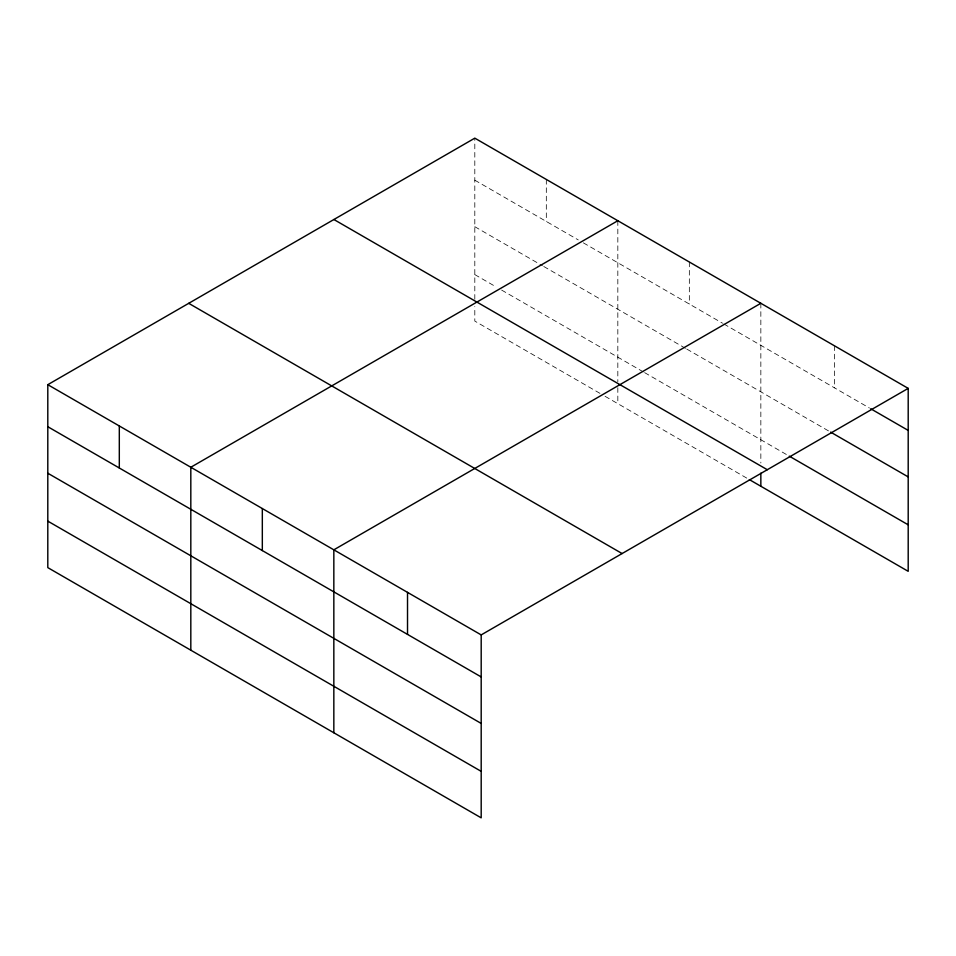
<?xml version="1.0" encoding="UTF-8"?>
<svg xmlns="http://www.w3.org/2000/svg" width="956" height="956" viewBox="0 0 956 956"><rect width="100%" height="100%" fill="white"/><g stroke="black" fill="none" stroke-linecap="round" stroke-linejoin="round"><path stroke-width="0.72" stroke-dasharray="4.78 3.58" d="M474.809 299.3L474.809 138.154M474.809 180.182L578.237 239.896M583.351 242.848L722.533 323.212M723.812 323.953L869.422 408.009M474.809 226.691L542.482 265.756M543.761 266.497L685.512 348.331M686.778 349.071L829.354 431.383M474.809 274.599L496.511 287.135M501.625 290.074L643.364 371.92M644.643 372.649L787.995 455.415M599.95 393.346L474.809 321.096L474.809 306.565M605.052 396.298L746.803 478.131M834.528 345.833L834.528 387.861M760.845 303.291L760.845 462.991M689.336 262.016L689.336 304.044M617.827 220.728L617.827 381.874M617.827 387.682L617.827 403.671M546.318 179.441L546.318 221.469"/><path stroke-width="1.43" d="M749.349 479.613L908.2 571.318L908.2 388.375L474.809 138.154L47.8 384.682L47.8 567.625L481.191 817.846L481.191 634.904L47.8 384.682M617.827 220.728L190.818 467.257L190.818 650.2M760.845 303.291L333.835 549.831L333.835 732.774M481.191 634.904L908.2 388.375M870.713 408.762L908.2 430.403M830.645 432.124L908.2 476.901M789.286 456.155L908.2 524.82M333.895 219.51L767.286 469.719M188.714 303.327L622.105 553.548M47.8 426.711L481.191 676.932M47.8 473.22L481.191 723.429M47.8 521.128L481.191 771.349M760.845 473.16L760.845 486.245M407.519 592.361L407.519 634.39M262.326 508.544L262.326 550.572M119.309 425.97L119.309 467.998"/></g></svg>
